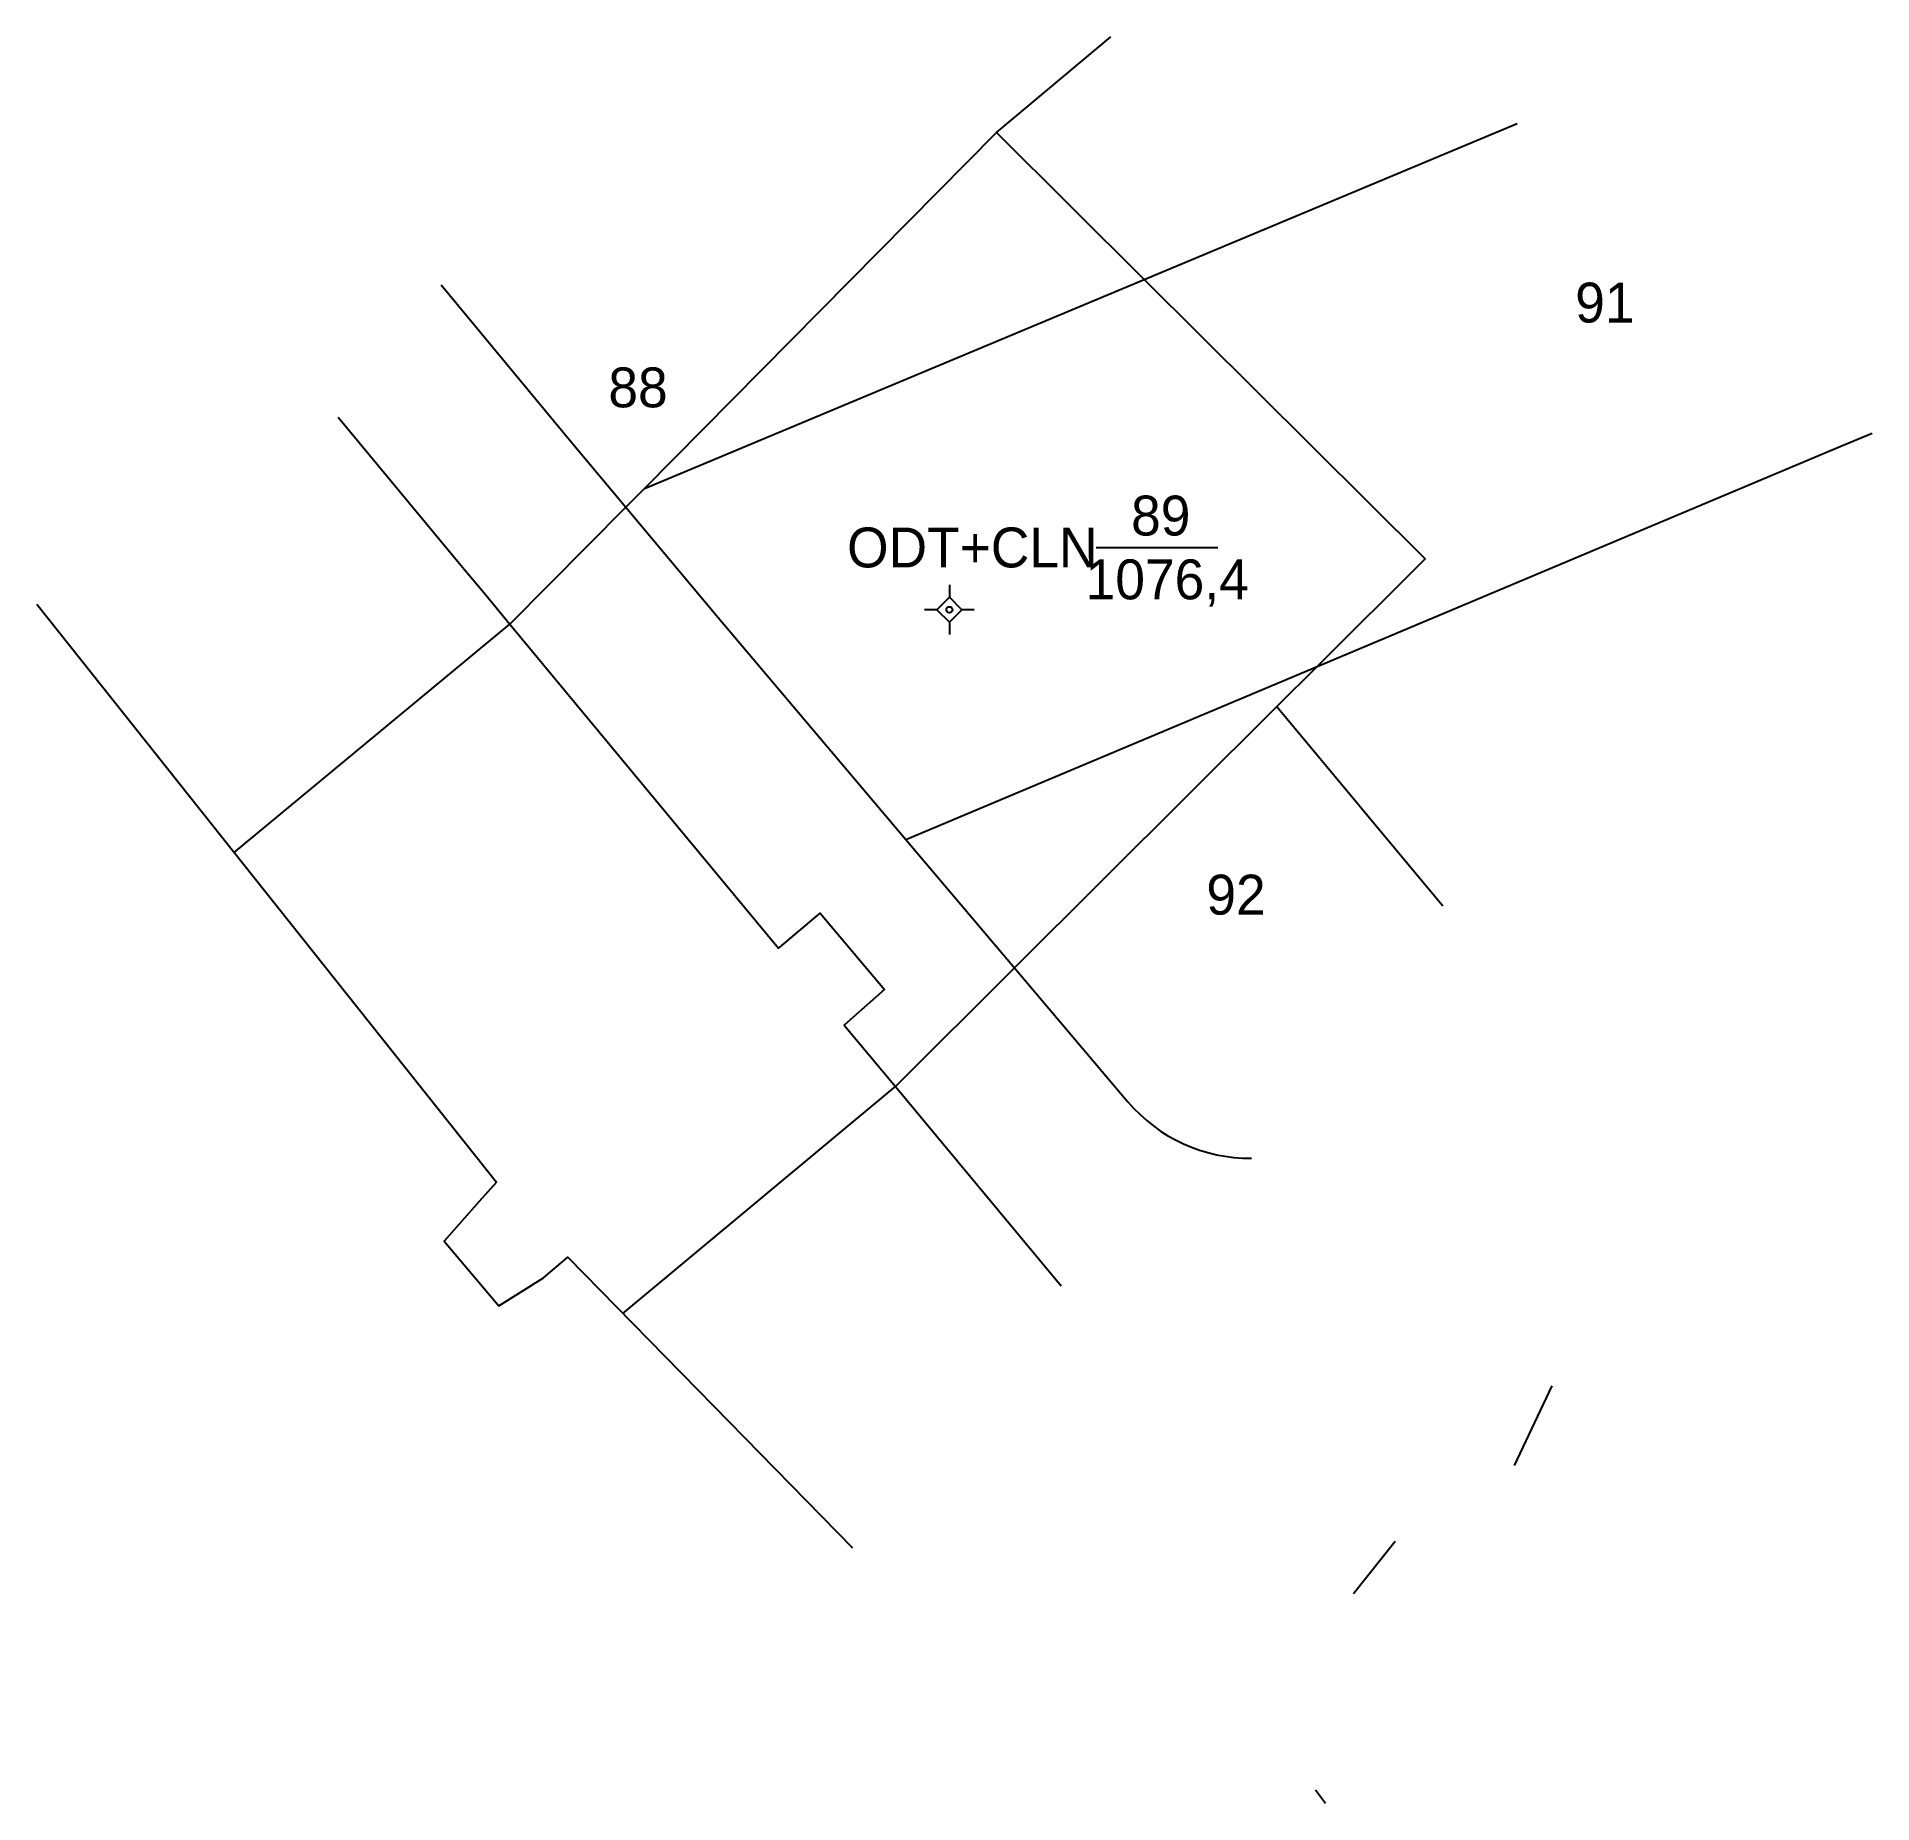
# Model space of a CAD drawing. Extents: x 549604.4 to 549696.5, y 1840705.4 to 1840794.
import ezdxf

# ---------------------------------------------------------------- set-up
doc = ezdxf.new("R2010")
doc.units = 0
for name, color, linetype in [('Level 10', 7, 'Continuous'), ('Level 11', 7, 'Continuous'), ('Level 13', 7, 'Continuous'), ('Level 16', 7, 'Continuous'), ('Level 2', 7, 'Continuous'), ('Level 23', 7, 'Continuous'), ('Level 4', 7, 'Continuous'), ('Level 49', 7, 'Continuous'), ('Level 5', 7, 'Continuous'), ('Level 50', 7, 'Continuous')]:
    doc.layers.add(name, color=color, linetype=linetype)

msp = doc.modelspace()

# ---------------------------------------------------------------- linework, layer by layer
at = {"layer": 'Level 10'}
msp.add_line((549633.988, 1840770.361), (549634.919, 1840771.301), dxfattribs=at)
for points in [[(549634.919, 1840771.301), (549652.577, 1840789.142), (549659.975, 1840781.783)], [(549668.655, 1840762.373), (549674.068, 1840767.764), (549659.975, 1840781.783)], [(549633.988, 1840770.361), (549628.177, 1840764.49), (549639.936, 1840750.296), (549641.64, 1840748.24), (549641.69, 1840748.282), (549643.73, 1840750), (549646.96, 1840746.18), (549644.94, 1840744.38), (549647.5, 1840741.307), (549653.48, 1840747.262)], [(549653.48, 1840747.262), (549666.632, 1840760.358), (549668.655, 1840762.373)]]:
    msp.add_lwpolyline(points, dxfattribs=at)
at = {"layer": 'Level 11'}
for p, q in [((549650.21, 1840766.47), (549650.21, 1840765.845)), ((549649.585, 1840765.22), (549648.96, 1840765.22)), ((549650.21, 1840765.845), (549649.585, 1840765.22)), ((549649.585, 1840765.22), (549650.21, 1840764.595)), ((549650.835, 1840765.22), (549650.21, 1840765.845)), ((549650.21, 1840764.595), (549650.835, 1840765.22)), ((549651.46, 1840765.22), (549650.835, 1840765.22)), ((549650.21, 1840764.595), (549650.21, 1840763.97))]:
    msp.add_line(p, q, dxfattribs=at)
msp.add_circle((549650.21, 1840765.22), 0.15, dxfattribs=at)
at = {"layer": 'Level 13'}
msp.add_line((549657.563, 1840768.34), (549663.663, 1840768.34), dxfattribs=at)
at = {"layer": 'Level 16'}
for p, q in [((549666.632, 1840760.358), (549674.951, 1840750.369)), ((549647.5, 1840741.307), (549655.819, 1840731.318))]:
    msp.add_line(p, q, dxfattribs=at)
for points in [[(549652.577, 1840789.142), (549658.304, 1840793.951)], [(549619.568, 1840774.875), (549625.714, 1840767.451), (549626.945, 1840765.977), (549628.177, 1840764.49)], [(549604.446, 1840765.5), (549614.83, 1840752.44), (549627.5, 1840736.52), (549626.63, 1840735.54), (549624.87, 1840733.56), (549627.61, 1840730.32), (549629.86, 1840731.72), (549631.07, 1840732.75), (549638.38, 1840725.29), (549645.348, 1840718.186)]]:
    msp.add_lwpolyline(points, dxfattribs=at)
at = {"layer": 'Level 23'}
msp.add_lwpolyline([(549668.56, 1840706.04), (549669.063, 1840705.368)], dxfattribs=at)
at = {"layer": 'Level 49'}
for p, q in [((549680.42, 1840726.3), (549678.53, 1840722.31)), ((549670.48, 1840715.88), (549672.56, 1840718.52))]:
    msp.add_line(p, q, dxfattribs=at)
at = {"layer": 'Level 5'}
for p, q in [((549614.354, 1840753.038), (549628.177, 1840764.49)), ((549633.836, 1840729.927), (549647.5, 1840741.307))]:
    msp.add_line(p, q, dxfattribs=at)
at = {"layer": 'Level 50'}
for p, q in [((549659.975, 1840781.783), (549678.674, 1840789.598)), ((549634.919, 1840771.301), (549659.975, 1840781.783)), ((549648.032, 1840753.701), (549668.655, 1840762.373)), ((549648.032, 1840753.701), (549653.48, 1840747.262)), ((549653.48, 1840747.262), (549659.164, 1840740.546))]:
    msp.add_line(p, q, dxfattribs=at)
for points in [[(549624.721, 1840781.514), (549631.243, 1840773.642), (549633.988, 1840770.361)], [(549668.655, 1840762.373), (549694.904, 1840773.411), (549696.486, 1840774.071)], [(549633.988, 1840770.361), (549638.617, 1840764.826), (549648.032, 1840753.701)]]:
    msp.add_lwpolyline(points, dxfattribs=at)
msp.add_arc((549665.271, 1840745.714), 8, 220.24003, 270.57501, dxfattribs=at)

# ---------------------------------------------------------------- texts
at = {"layer": 'Level 13'}
for s, p in [('91', (549681.588, 1840779.62)), ('88', (549633.11, 1840775.367)), ('89', (549659.32, 1840768.94)), ('92', (549663.095, 1840749.931))]:
    msp.add_text(s, height=2, dxfattribs=at).set_placement(p)
at = {"layer": 'Level 2'}
msp.add_text('ODT+CLN', height=2, dxfattribs=at).set_placement((549645.08, 1840767.34))
at = {"layer": 'Level 4'}
msp.add_text('1076,4', height=2, dxfattribs=at).set_placement((549657.042, 1840765.74))

doc.saveas('drawing.dxf')
